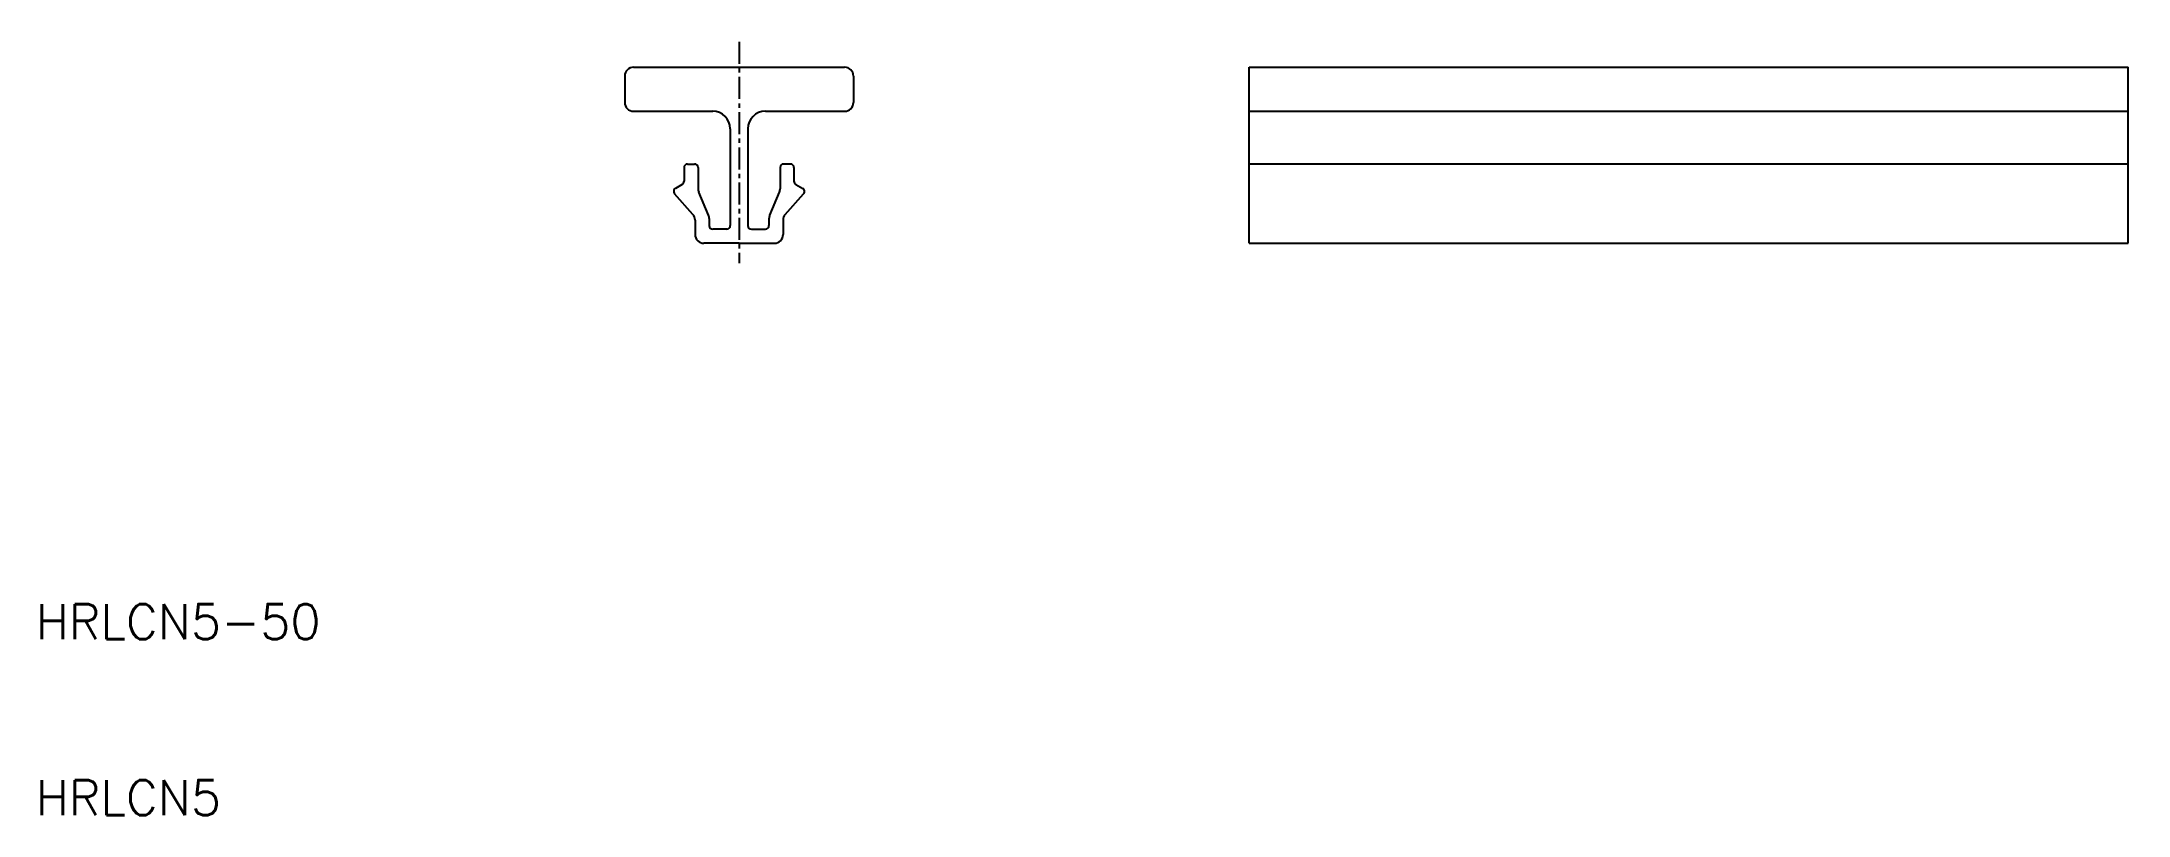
# Model space of a CAD drawing. Extents: x -40 to 79, y -42 to 1.
import ezdxf

# ---------------------------------------------------------------- set-up
doc = ezdxf.new("R2010")
doc.units = 0
doc.linetypes.add('CENTER', pattern=[2, 1.25, -0.25, 0.25, -0.25])
doc.layers.get('0').update_dxf_attribs({"linetype": 'CONTINUOUS'})
doc.layers.add('CENTER', color=1, linetype='CENTER')
doc.styles.get("Standard").update_dxf_attribs({"font": 'txt.shx', "bigfont": 'bigfont.shx'})

msp = doc.modelspace()

# ---------------------------------------------------------------- linework, layer by layer
at = {"color": 7, "linetype": 'CONTINUOUS'}
for p, q in [((-6, 0), (6, 0)), ((29, 0), (79, 0)), ((29, -10), (29, 0)), ((79, -10), (79, 0)), ((-6.5, -0.5), (-6.5, -2)), ((6.5, -0.5), (6.5, -2)), ((-6, -2.5), (-1.5, -2.5)), ((-0.5, -3.5), (-0.5, -9)), ((0.5, -3.5), (0.5, -9)), ((1.5, -2.5), (6, -2.5)), ((29, -2.5), (79, -2.5)), ((-3.13, -5.7), (-3.13, -6.48)), ((-2.93, -5.5), (-2.53, -5.5)), ((-2.33, -5.7), (-2.33, -6.9)), ((2.33, -5.7), (2.33, -6.9)), ((2.92, -5.5), (2.53, -5.5)), ((3.12, -5.7), (3.12, -6.48)), ((79, -5.5), (29, -5.5)), ((-3.23, -6.66), (-3.62, -6.88)), ((-1.74, -8.41), (-2.29, -7.09)), ((1.74, -8.41), (2.29, -7.09)), ((3.23, -6.66), (3.62, -6.88)), ((-2.63, -8.36), (-3.67, -7.19)), ((2.63, -8.36), (3.67, -7.19)), ((-2.5, -8.69), (-2.5, -9.5)), ((-1.7, -8.6), (-1.7, -9)), ((-0.7, -9.2), (-1.5, -9.2)), ((0.7, -9.2), (1.5, -9.2)), ((1.7, -8.6), (1.7, -9)), ((2.5, -8.69), (2.5, -9.5)), ((0, -10), (-2, -10)), ((0, -10), (2, -10)), ((29, -10), (79, -10))]:
    msp.add_line(p, q, dxfattribs=at)
for centre, radius, start, end in [((-6, -0.5), 0.5, 90, 180), ((6, -0.5), 0.5, 0, 90), ((-6, -2), 0.5, 180, 270), ((6, -2), 0.5, 270, 0), ((-1.5, -3.5), 1, 0, 90), ((1.5, -3.5), 1, 90, 180), ((-2.93, -5.7), 0.2, 90, 180), ((-2.53, -5.7), 0.2, 0, 90), ((2.53, -5.7), 0.2, 90, 180), ((2.92, -5.7), 0.2, 0, 90), ((-3.52, -7.05), 0.2, 119.3645, 221.6888), ((-3.33, -6.48), 0.2, 299.3645, 0), ((-1.83, -6.9), 0.5, 180, 202.62), ((1.83, -6.9), 0.5, 337.38, 0), ((3.32, -6.48), 0.2, 180, 240.6348), ((3.52, -7.05), 0.2, 318.3113, 60.6348), ((-3, -8.69), 0.5, 0, 41.6888), ((-2.2, -8.6), 0.5, 0, 22.62), ((-1.5, -9), 0.2, 180, 270), ((-0.7, -9), 0.2, 270, 0), ((0.7, -9), 0.2, 180, 270), ((1.5, -9), 0.2, 270, 0), ((2.2, -8.6), 0.5, 157.38, 180), ((3, -8.69), 0.5, 138.3113, 180), ((-2, -9.5), 0.5, 180, 270), ((2, -9.5), 0.5, 270, 0)]:
    msp.add_arc(centre, radius, start, end, dxfattribs=at)
at = {"layer": 'CENTER', "color": 1, "linetype": 'CENTER'}
msp.add_line((0, 1.45), (0, -11.14), dxfattribs=at)

# ---------------------------------------------------------------- texts
at = {"color": 7, "linetype": 'CONTINUOUS'}
for s, p in [('HRLCN5-50', (-40, -32.5)), ('HRLCN5', (-40, -42.5))]:
    msp.add_text(s, height=2, dxfattribs=at).set_placement(p)

doc.saveas('drawing.dxf')
